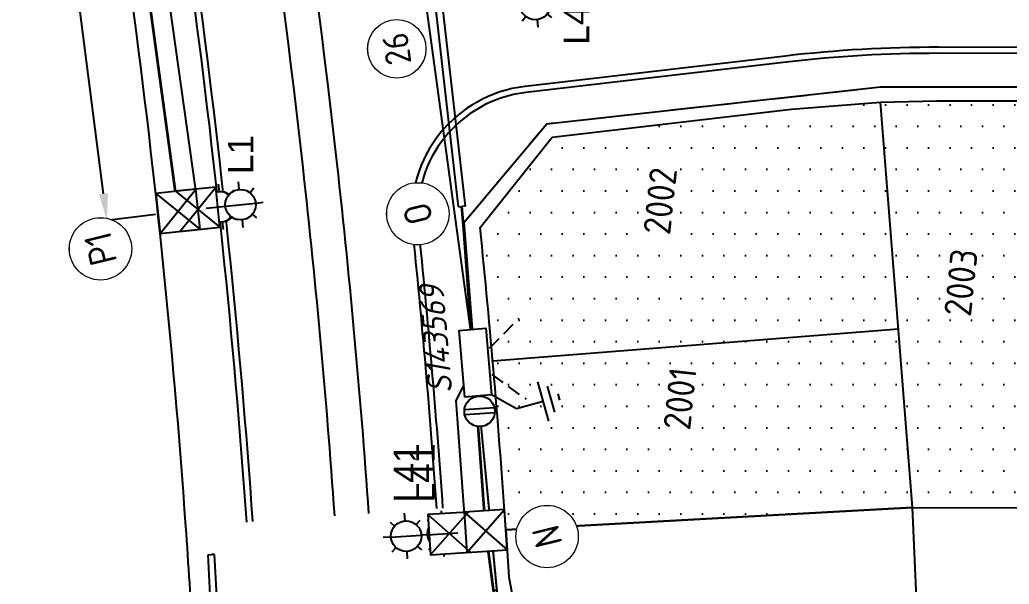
# Model space of a CAD drawing. Extents: x 294483 to 298733, y 6233899 to 6239242.
# Drawn here: x 296287.5 to 296360.4, y 6236439.3 to 6236481 of the extents above; entities that cross this region are included whole.
import ezdxf
from ezdxf.enums import TextEntityAlignment as Align

# ---------------------------------------------------------------- set-up
doc = ezdxf.new("R2010")
doc.units = 0
doc.header["$PDSIZE"] = -5
doc.linetypes.add('DASHED', pattern=[0.75, 0.5, -0.25])
doc.linetypes.add('Trench-Service', pattern=[1.5, 1, -0.5])
for name, color, linetype in [('_User Duct ID', 3, 'Continuous'), ('_USER_SITEPLAN', 7, 'Continuous'), ('_User_SLCP', 6, 'Continuous'), ('Duct_SP_EXT', 7, 'Continuous'), ('Duct_SP_NEW', 2, 'Continuous'), ('Equip_LV_NEW', 2, 'Continuous'), ('Equip_SP_SL_NEW', 2, 'Continuous'), ('Mains_HV_NEW_U72', 2, 'Continuous'), ('Mains_LV_NEW_T84', 2, 'Continuous'), ('Mains_SL_NEW_C57', 2, 'Continuous'), ('Notes', 7, 'Continuous'), ('Notes_LV_MISC', 7, 'Continuous'), ('Notes_SL_MISC', 7, 'Continuous'), ('Notes_SP_NEW', 2, 'Continuous'), ('Services_SP_NEW_UG', 2, 'Trench-Service'), ('SupportsOH_SP_TR_HV_LV_SL_EXT', 7, 'Continuous'), ('SupportsUG_SP_LV_NEW', 2, 'Continuous'), ('SupportsUG_SP_LV_SL_NEW', 2, 'Continuous'), ('Trench_SP_NEW', 2, 'Continuous')]:
    doc.layers.add(name, color=color, linetype=linetype)
doc.layers.add('Cadastre Land Parcels_SP_EXT', color=9, linetype='Continuous', lineweight=5)
doc.styles.add('ieISOCP', font='isocp.shx')
doc.styles.add('POLE_LABEL', font='arial.ttf')
doc.styles.add('SL_LABEL', font='arial.ttf')
doc.styles.get("Standard").update_dxf_attribs({"font": 'isocp.shx'})
doc.linetypes.add('Cable 4', pattern='A,5.25,-0.1,["o",Standard,S=2,R=0,X=1.5,Y=-0.7],-4', length=9.35)
doc.linetypes.add('Cable 5', pattern='A,10,-1,["o",Standard,S=2,R=0,X=-1,Y=-0.7],-1e-05,["o",Standard,S=2,R=0,X=-0.2,Y=-0.7],-1.2', length=12.20001)
doc.linetypes.add('Cable New UG', pattern='A,7,-0.25,["x",Standard,S=2,R=0,X=0.2,Y=-0.8],-2.1', length=9.35)
doc.linetypes.add('IE Trench HV', pattern='A,7,-0.2,["/",Standard,S=3,R=0,X=0.6,Y=-1.4],-2.5', length=9.7)
doc.dimstyles.get("Standard").update_dxf_attribs({"dimtxt": 0.18, "dimasz": 0.18, "dimexe": 0.18, "dimexo": 0.0625, "dimgap": 0.09, "dimtad": 0, "dimtih": 1, "dimtoh": 1, "dimdec": 4, "dimzin": 0, "dimdsep": 46, "dimtxsty": 'Standard', "dimcen": 0.09, "dimadec": 0, "dimazin": 0, "dimtfac": 1, "dimtdec": 4, "dimtofl": 0, "dimtmove": 0, "dimatfit": 3, "dimfxl": 1, "dimtolj": 1, "dimtzin": 0, "dimarcsym": 0})

# ---------------------------------------------------------------- blocks, each defined once
blk = doc.blocks.new('PILLAR_NEW')
for tag, height, flags, p in [('ASSET_NUM', 2.5, 8, (2, 4)), ('STREET_CODE', 0.2, 9, (1.5, 2)), ('OWNED_BY', 0.2, 9, (1.5, 1.8)), ('OPERATED_BY', 0.2, 9, (1.5, 1.6))]:
    blk.add_attdef(tag, text='', height=height, dxfattribs=dict(flags=flags)).set_placement(p, align=Align.MIDDLE_LEFT)
blk.add_wipeout([(-2.475, 0.99), (2.475, 0.99), (2.475, -0.99), (-2.475, -0.99)])
at = {"lineweight": -3}
blk.add_lwpolyline([(-2.475, 0.99), (2.475, 0.99), (2.475, -0.99), (-2.475, -0.99)], close=True, dxfattribs=at)
for tag, flags, p in [('MAINTAINED_BY', 9, (1.5, 1.4)), ('STATE', 9, (1.5, 1.2)), ('SUPPORT_TYPE', 9, (1.5, 1)), ('USAGE', 9, (1.5, 0.8)), ('SUBURB', 9, (1.5, 0.2)), ('STREETNAME', 9, (1.5, 0)), ('LEGEND', 9, (1.5, 0.6)), ('PARENT', 9, (1.5, 0.4)), ('Z', 1, (1.5, -0.6)), ('LOCATION', 9, (1.5, -0.2)), ('NOTES', 9, (1.5, -0.4))]:
    blk.add_attdef(tag, text='', height=0.2, dxfattribs=dict(flags=flags)).set_placement(p, align=Align.MIDDLE_LEFT)
blk = doc.blocks.new('*U15')
blk.add_line((0, 0), (0, 0))
for tag, p, flags in [('Z', (0, 0), 1), ('OPERATED_BY', (0, -9.607), 9)]:
    blk.add_attdef(tag, p, '', height=0.2, dxfattribs=dict(flags=flags))
at = {"style": 'SL_LABEL', "flags": 9}
blk.add_attdef('STREET_CODE', text='', height=0.2, dxfattribs=at).set_placement((0, -0.2), align=Align.MIDDLE_LEFT)
for tag, height, flags, p in [('CONSTRUCTED_VOLTAGE', 0.2, 9, (0, -0.4)), ('CONTROL_TYPE', 0.2, 9, (0, -0.6)), ('LANTERN_PURPOSE', 0.2, 9, (0, -0.8)), ('LANTERN_TYPE', 0.2, 9, (0, -1)), ('STATE', 0.2, 9, (0, -2)), ('NO_PHASES', 0.2, 9, (0, -1.2)), ('OPERATING_VOLTAGE', 0.2, 9, (0, -1.4)), ('ORIENTATION', 0.2, 9, (0, -1.6)), ('OWNED_BY', 0.2, 9, (0, -1.8)), ('LNUMBER', 2.5, 8, (1.2, -2.8)), ('USAGE', 0.2, 9, (0, -2.2)), ('CEXIST', 0.2, 9, (0, -2.4)), ('CNEW', 0.2, 9, (0, -2.6)), ('CNUMBER', 0.2, 9, (0, -2.8)), ('CREMOVE', 0.2, 9, (0, -3)), ('CREPLACE', 0.2, 9, (0, -3.2)), ('LKINGHEIGHT', 0.2, 9, (0, -3.4)), ('LBRACKET', 0.2, 9, (0, -3.6)), ('LBRACKETVOCAB', 0.2, 9, (0, -3.8)), ('LCATEGORY', 0.2, 9, (0, -4)), ('LCHARGE1', 0.2, 9, (0, -4.2)), ('LCHARGE1PERCENT', 0.2, 9, (0, -4.4)), ('LCHARGE2', 0.2, 9, (0, -4.6)), ('LCHARGE2PERCENT', 0.2, 9, (0, -4.8)), ('LCHARGE3', 0.2, 9, (0, -5)), ('LCHARGE3PERCENT', 0.2, 9, (0, -5.2)), ('LEXIST', 0.2, 9, (0, -5.4)), ('LLAMP', 0.2, 9, (0, -5.6)), ('LLAMPVOCAB', 0.2, 9, (0, -5.8)), ('LMAST', 0.2, 9, (0, -6)), ('LMASTVOCAB', 0.2, 9, (0, -6.2)), ('LNEW', 0.2, 9, (0, -6.4)), ('LANTNUMBER', 0.2, 9, (0, -6.6)), ('LOUTREACH', 0.2, 9, (0, -7)), ('LOUTREACHVOCAB', 0.2, 9, (0, -7.2)), ('LRATECODE', 0.2, 9, (0, -7.4)), ('LREMOVE', 0.2, 9, (0, -7.6)), ('LREPLACE', 0.2, 9, (0, -7.8)), ('SUBURB', 0.2, 9, (0, -8.6)), ('STREETNAME', 0.2, 9, (0, -8.8)), ('LTYPE', 0.2, 9, (0, -8)), ('LTYPEVOCAB', 0.2, 9, (0, -8.2)), ('LEGEND', 0.2, 9, (0, -8.4)), ('LOCATION', 0.2, 9, (0, -9)), ('NOTES', 0.2, 9, (0, -9.2)), ('MAINTAINED_BY', 0.2, 9, (0, -9.863))]:
    blk.add_attdef(tag, text='', height=height, dxfattribs=dict(flags=flags)).set_placement(p, align=Align.MIDDLE_LEFT)
at = {"color": 82, "lineweight": 25, "true_color": 0x23df20}
blk.add_wipeout([(0, 5.718), (-0.431, 5.655), (-0.855, 5.45), (-1.18, 5.144), (-1.354, 4.864), (-1.5, 4.218), (-1.332, 3.527), (-1.061, 3.157), (-0.611, 2.848), (0, 2.718), (0.665, 2.874), (1.06, 3.157), (1.353, 3.57), (1.5, 4.218), (1.393, 4.773), (1.06, 5.278), (0.638, 5.575)], dxfattribs=at)
for p, q in [((0, 5.718), (0, 6.468)), ((-1.459, 5.676), (-1.061, 5.278)), ((1.458, 5.676), (1.06, 5.278)), ((-2.25, 4.218), (-1.5, 4.218)), ((1.5, 4.218), (2.25, 4.218)), ((-1.459, 2.759), (-1.061, 3.157)), ((1.458, 2.759), (1.06, 3.157)), ((0, 0), (0, 2.721))]:
    blk.add_line(p, q)
blk.add_circle((0, 4.218), 1.5)
blk = doc.blocks.new('COLUMN_NEW')
for tag, height, flags, p in [('ASSET_NUM', 2.5, 8, (2, 2)), ('STREETNAME', 0.2, 9, (1.5, -2)), ('LOCATION', 0.2, 9, (1.5, -2.2)), ('Z', 0.2, 1, (1.5, -2.8)), ('NOTES', 0.2, 9, (1.5, -2.4)), ('LABEL_ALIGNMENT', 0.2, 9, (1.5, -2.6))]:
    blk.add_attdef(tag, text='', height=height, dxfattribs=dict(flags=flags)).set_placement(p, align=Align.MIDDLE_LEFT)
blk.add_wipeout([(-1.485, -1.485), (1.485, -1.485), (1.485, 1.485), (-1.485, 1.485)])
at = {"lineweight": -3}
blk.add_lwpolyline([(-1.485, -1.485), (1.485, -1.485), (1.485, 1.485), (-1.485, 1.485)], close=True, dxfattribs=at)
at = {"style": 'POLE_LABEL', "flags": 9}
blk.add_attdef('STRUCTURE_PLANT_NUMBER', text='', height=0.2, dxfattribs=at).set_placement((1.5, 0.242), align=Align.MIDDLE_LEFT)
at = {"flags": 9}
for tag, p in [('STREET_CODE', (1.5, 0)), ('COLUMN_TYPE', (1.5, -0.2)), ('OWNED_BY', (1.5, -0.4)), ('OPERATED_BY', (1.5, -0.6)), ('MAINTAINED_BY', (1.5, -0.8)), ('STATE', (1.5, -1)), ('USAGE', (1.5, -1.2)), ('LEGEND', (1.5, -1.4)), ('SUBURB', (1.5, -1.8)), ('PARENT', (1.5, -1.6))]:
    blk.add_attdef(tag, text='', height=0.2, dxfattribs=at).set_placement(p, align=Align.MIDDLE_LEFT)
blk = doc.blocks.new('DUCT_INDICATOR')
at = {"color": 7, "lineweight": 9}
blk.add_attdef('CODE', text='', height=1.8, dxfattribs=at).set_placement((-4.396, 4.914), align=Align.MIDDLE_CENTER)
at = {"color": 7, "linetype": 'Continuous'}
blk.add_wipeout([(0, 2.874), (-0.984, 2.701), (-1.603, 2.386), (-2.177, 1.877), (-2.673, 1.056), (-2.874, 0), (-2.738, -0.873), (-2.4, -1.582), (-1.974, -2.089), (-1.133, -2.642), (-0.477, -2.834), (0.747, -2.775), (1.67, -2.339), (2.395, -1.589), (2.694, -1.002), (2.843, -0.422), (2.874, 0), (2.82, 0.556), (2.676, 1.05), (2.485, 1.444), (2.19, 1.862), (1.811, 2.232), (1.321, 2.553), (0.849, 2.746)], dxfattribs=at)
at = {"color": 7, "lineweight": 18}
blk.add_circle((0, 0), 2.874, dxfattribs=at)
at = {"color": 7, "lineweight": 9, "flags": 1}
blk.add_attdef('Z', (0, 0), '', height=0.2, dxfattribs=at)
blk = doc.blocks.new('*U104')
blk.add_line((0, 0), (0, 0))
for tag, p, flags in [('Z', (0, 0), 1), ('OPERATED_BY', (0, -9.607), 9)]:
    blk.add_attdef(tag, p, '', height=0.2, dxfattribs=dict(flags=flags))
at = {"style": 'SL_LABEL', "flags": 9}
blk.add_attdef('STREET_CODE', text='', height=0.2, dxfattribs=at).set_placement((0, -0.2), align=Align.MIDDLE_LEFT)
for tag, height, flags, p in [('CONSTRUCTED_VOLTAGE', 0.2, 9, (0, -0.4)), ('CONTROL_TYPE', 0.2, 9, (0, -0.6)), ('LANTERN_PURPOSE', 0.2, 9, (0, -0.8)), ('LANTERN_TYPE', 0.2, 9, (0, -1)), ('STATE', 0.2, 9, (0, -2)), ('NO_PHASES', 0.2, 9, (0, -1.2)), ('OPERATING_VOLTAGE', 0.2, 9, (0, -1.4)), ('ORIENTATION', 0.2, 9, (0, -1.6)), ('OWNED_BY', 0.2, 9, (0, -1.8)), ('LNUMBER', 2.5, 8, (1.2, -2.8)), ('USAGE', 0.2, 9, (0, -2.2)), ('CEXIST', 0.2, 9, (0, -2.4)), ('CNEW', 0.2, 9, (0, -2.6)), ('CNUMBER', 0.2, 9, (0, -2.8)), ('CREMOVE', 0.2, 9, (0, -3)), ('CREPLACE', 0.2, 9, (0, -3.2)), ('LKINGHEIGHT', 0.2, 9, (0, -3.4)), ('LBRACKET', 0.2, 9, (0, -3.6)), ('LBRACKETVOCAB', 0.2, 9, (0, -3.8)), ('LCATEGORY', 0.2, 9, (0, -4)), ('LCHARGE1', 0.2, 9, (0, -4.2)), ('LCHARGE1PERCENT', 0.2, 9, (0, -4.4)), ('LCHARGE2', 0.2, 9, (0, -4.6)), ('LCHARGE2PERCENT', 0.2, 9, (0, -4.8)), ('LCHARGE3', 0.2, 9, (0, -5)), ('LCHARGE3PERCENT', 0.2, 9, (0, -5.2)), ('LEXIST', 0.2, 9, (0, -5.4)), ('LLAMP', 0.2, 9, (0, -5.6)), ('LLAMPVOCAB', 0.2, 9, (0, -5.8)), ('LMAST', 0.2, 9, (0, -6)), ('LMASTVOCAB', 0.2, 9, (0, -6.2)), ('LNEW', 0.2, 9, (0, -6.4)), ('LANTNUMBER', 0.2, 9, (0, -6.6)), ('LOUTREACH', 0.2, 9, (0, -7)), ('LOUTREACHVOCAB', 0.2, 9, (0, -7.2)), ('LRATECODE', 0.2, 9, (0, -7.4)), ('LREMOVE', 0.2, 9, (0, -7.6)), ('LREPLACE', 0.2, 9, (0, -7.8)), ('SUBURB', 0.2, 9, (0, -8.6)), ('STREETNAME', 0.2, 9, (0, -8.8)), ('LTYPE', 0.2, 9, (0, -8)), ('LTYPEVOCAB', 0.2, 9, (0, -8.2)), ('LEGEND', 0.2, 9, (0, -8.4)), ('LOCATION', 0.2, 9, (0, -9)), ('NOTES', 0.2, 9, (0, -9.2)), ('MAINTAINED_BY', 0.2, 9, (0, -9.863))]:
    blk.add_attdef(tag, text='', height=height, dxfattribs=dict(flags=flags)).set_placement(p, align=Align.MIDDLE_LEFT)
at = {"color": 82, "lineweight": 25, "true_color": 0x23df20}
blk.add_wipeout([(0, 5.718), (-0.431, 5.655), (-0.855, 5.45), (-1.18, 5.144), (-1.354, 4.864), (-1.5, 4.218), (-1.332, 3.527), (-1.061, 3.157), (-0.611, 2.848), (0, 2.718), (0.665, 2.874), (1.06, 3.157), (1.353, 3.57), (1.5, 4.218), (1.393, 4.773), (1.06, 5.278), (0.638, 5.575)], dxfattribs=at)
for p, q in [((0, 5.718), (0, 6.468)), ((-1.459, 5.676), (-1.061, 5.278)), ((1.458, 5.676), (1.06, 5.278)), ((-2.25, 4.218), (-1.5, 4.218)), ((1.5, 4.218), (2.25, 4.218)), ((-1.459, 2.759), (-1.061, 3.157)), ((1.458, 2.759), (1.06, 3.157)), ((0, 0), (0, 2.721))]:
    blk.add_line(p, q)
blk.add_circle((0, 4.218), 1.5)
blk = doc.blocks.new('*U141')
blk.add_line((0, 0), (0, 0))
for tag, p, flags in [('Z', (0, 0), 1), ('OPERATED_BY', (0, -9.607), 9)]:
    blk.add_attdef(tag, p, '', height=0.2, dxfattribs=dict(flags=flags))
at = {"style": 'SL_LABEL', "flags": 9}
blk.add_attdef('STREET_CODE', text='', height=0.2, dxfattribs=at).set_placement((0, -0.2), align=Align.MIDDLE_LEFT)
for tag, height, flags, p in [('CONSTRUCTED_VOLTAGE', 0.2, 9, (0, -0.4)), ('CONTROL_TYPE', 0.2, 9, (0, -0.6)), ('LANTERN_PURPOSE', 0.2, 9, (0, -0.8)), ('LANTERN_TYPE', 0.2, 9, (0, -1)), ('STATE', 0.2, 9, (0, -2)), ('NO_PHASES', 0.2, 9, (0, -1.2)), ('OPERATING_VOLTAGE', 0.2, 9, (0, -1.4)), ('ORIENTATION', 0.2, 9, (0, -1.6)), ('OWNED_BY', 0.2, 9, (0, -1.8)), ('LNUMBER', 2.5, 8, (1.2, -2.8)), ('USAGE', 0.2, 9, (0, -2.2)), ('CEXIST', 0.2, 9, (0, -2.4)), ('CNEW', 0.2, 9, (0, -2.6)), ('CNUMBER', 0.2, 9, (0, -2.8)), ('CREMOVE', 0.2, 9, (0, -3)), ('CREPLACE', 0.2, 9, (0, -3.2)), ('LKINGHEIGHT', 0.2, 9, (0, -3.4)), ('LBRACKET', 0.2, 9, (0, -3.6)), ('LBRACKETVOCAB', 0.2, 9, (0, -3.8)), ('LCATEGORY', 0.2, 9, (0, -4)), ('LCHARGE1', 0.2, 9, (0, -4.2)), ('LCHARGE1PERCENT', 0.2, 9, (0, -4.4)), ('LCHARGE2', 0.2, 9, (0, -4.6)), ('LCHARGE2PERCENT', 0.2, 9, (0, -4.8)), ('LCHARGE3', 0.2, 9, (0, -5)), ('LCHARGE3PERCENT', 0.2, 9, (0, -5.2)), ('LEXIST', 0.2, 9, (0, -5.4)), ('LLAMP', 0.2, 9, (0, -5.6)), ('LLAMPVOCAB', 0.2, 9, (0, -5.8)), ('LMAST', 0.2, 9, (0, -6)), ('LMASTVOCAB', 0.2, 9, (0, -6.2)), ('LNEW', 0.2, 9, (0, -6.4)), ('LANTNUMBER', 0.2, 9, (0, -6.6)), ('LOUTREACH', 0.2, 9, (0, -7)), ('LOUTREACHVOCAB', 0.2, 9, (0, -7.2)), ('LRATECODE', 0.2, 9, (0, -7.4)), ('LREMOVE', 0.2, 9, (0, -7.6)), ('LREPLACE', 0.2, 9, (0, -7.8)), ('SUBURB', 0.2, 9, (0, -8.6)), ('STREETNAME', 0.2, 9, (0, -8.8)), ('LTYPE', 0.2, 9, (0, -8)), ('LTYPEVOCAB', 0.2, 9, (0, -8.2)), ('LEGEND', 0.2, 9, (0, -8.4)), ('LOCATION', 0.2, 9, (0, -9)), ('NOTES', 0.2, 9, (0, -9.2)), ('MAINTAINED_BY', 0.2, 9, (0, -9.863))]:
    blk.add_attdef(tag, text='', height=height, dxfattribs=dict(flags=flags)).set_placement(p, align=Align.MIDDLE_LEFT)
at = {"color": 82, "lineweight": 25, "true_color": 0x23df20}
blk.add_wipeout([(0, 5.718), (-0.431, 5.655), (-0.855, 5.45), (-1.18, 5.144), (-1.354, 4.864), (-1.5, 4.218), (-1.332, 3.527), (-1.061, 3.157), (-0.611, 2.848), (0, 2.718), (0.665, 2.874), (1.06, 3.157), (1.353, 3.57), (1.5, 4.218), (1.393, 4.773), (1.06, 5.278), (0.638, 5.575)], dxfattribs=at)
for p, q in [((0, 5.718), (0, 6.468)), ((-1.459, 5.676), (-1.061, 5.278)), ((1.458, 5.676), (1.06, 5.278)), ((-2.25, 4.218), (-1.5, 4.218)), ((1.5, 4.218), (2.25, 4.218)), ((-1.459, 2.759), (-1.061, 3.157)), ((1.458, 2.759), (1.06, 3.157)), ((0, 0), (0, 2.721))]:
    blk.add_line(p, q)
blk.add_circle((0, 4.218), 1.5)
blk = doc.blocks.new('*U147')
blk.add_line((0, 0), (0, 0))
for tag, p, flags in [('Z', (0, 0), 1), ('OPERATED_BY', (0, -9.607), 9)]:
    blk.add_attdef(tag, p, '', height=0.2, dxfattribs=dict(flags=flags))
at = {"style": 'SL_LABEL', "flags": 9}
blk.add_attdef('STREET_CODE', text='', height=0.2, dxfattribs=at).set_placement((0, -0.2), align=Align.MIDDLE_LEFT)
for tag, height, flags, p in [('CONSTRUCTED_VOLTAGE', 0.2, 9, (0, -0.4)), ('CONTROL_TYPE', 0.2, 9, (0, -0.6)), ('LANTERN_PURPOSE', 0.2, 9, (0, -0.8)), ('LANTERN_TYPE', 0.2, 9, (0, -1)), ('STATE', 0.2, 9, (0, -2)), ('NO_PHASES', 0.2, 9, (0, -1.2)), ('OPERATING_VOLTAGE', 0.2, 9, (0, -1.4)), ('ORIENTATION', 0.2, 9, (0, -1.6)), ('OWNED_BY', 0.2, 9, (0, -1.8)), ('LNUMBER', 2.5, 8, (1.2, -2.8)), ('USAGE', 0.2, 9, (0, -2.2)), ('CEXIST', 0.2, 9, (0, -2.4)), ('CNEW', 0.2, 9, (0, -2.6)), ('CNUMBER', 0.2, 9, (0, -2.8)), ('CREMOVE', 0.2, 9, (0, -3)), ('CREPLACE', 0.2, 9, (0, -3.2)), ('LKINGHEIGHT', 0.2, 9, (0, -3.4)), ('LBRACKET', 0.2, 9, (0, -3.6)), ('LBRACKETVOCAB', 0.2, 9, (0, -3.8)), ('LCATEGORY', 0.2, 9, (0, -4)), ('LCHARGE1', 0.2, 9, (0, -4.2)), ('LCHARGE1PERCENT', 0.2, 9, (0, -4.4)), ('LCHARGE2', 0.2, 9, (0, -4.6)), ('LCHARGE2PERCENT', 0.2, 9, (0, -4.8)), ('LCHARGE3', 0.2, 9, (0, -5)), ('LCHARGE3PERCENT', 0.2, 9, (0, -5.2)), ('LEXIST', 0.2, 9, (0, -5.4)), ('LLAMP', 0.2, 9, (0, -5.6)), ('LLAMPVOCAB', 0.2, 9, (0, -5.8)), ('LMAST', 0.2, 9, (0, -6)), ('LMASTVOCAB', 0.2, 9, (0, -6.2)), ('LNEW', 0.2, 9, (0, -6.4)), ('LANTNUMBER', 0.2, 9, (0, -6.6)), ('LOUTREACH', 0.2, 9, (0, -7)), ('LOUTREACHVOCAB', 0.2, 9, (0, -7.2)), ('LRATECODE', 0.2, 9, (0, -7.4)), ('LREMOVE', 0.2, 9, (0, -7.6)), ('LREPLACE', 0.2, 9, (0, -7.8)), ('SUBURB', 0.2, 9, (0, -8.6)), ('STREETNAME', 0.2, 9, (0, -8.8)), ('LTYPE', 0.2, 9, (0, -8)), ('LTYPEVOCAB', 0.2, 9, (0, -8.2)), ('LEGEND', 0.2, 9, (0, -8.4)), ('LOCATION', 0.2, 9, (0, -9)), ('NOTES', 0.2, 9, (0, -9.2)), ('MAINTAINED_BY', 0.2, 9, (0, -9.863))]:
    blk.add_attdef(tag, text='', height=height, dxfattribs=dict(flags=flags)).set_placement(p, align=Align.MIDDLE_LEFT)
at = {"color": 82, "lineweight": 25, "true_color": 0x23df20}
blk.add_wipeout([(0, 5.718), (-0.431, 5.655), (-0.855, 5.45), (-1.18, 5.144), (-1.354, 4.864), (-1.5, 4.218), (-1.332, 3.527), (-1.061, 3.157), (-0.611, 2.848), (0, 2.718), (0.665, 2.874), (1.06, 3.157), (1.353, 3.57), (1.5, 4.218), (1.393, 4.773), (1.06, 5.278), (0.638, 5.575)], dxfattribs=at)
for p, q in [((0, 5.718), (0, 6.468)), ((-1.459, 5.676), (-1.061, 5.278)), ((1.458, 5.676), (1.06, 5.278)), ((-2.25, 4.218), (-1.5, 4.218)), ((1.5, 4.218), (2.25, 4.218)), ((-1.459, 2.759), (-1.061, 3.157)), ((1.458, 2.759), (1.06, 3.157)), ((0, 0), (0, 2.721))]:
    blk.add_line(p, q)
blk.add_circle((0, 4.218), 1.5)
blk = doc.blocks.new('*U192')
for tag, flags, p in [('ACTUAL_STATUS', 9, (1.5, 0)), ('STATE', 9, (1.5, -1)), ('CONSTRUCTED_VOLTAGE', 9, (1.5, -0.2)), ('NO_PHASES', 9, (1.5, -0.4)), ('OPERATING_VOLTAGE', 9, (1.5, -0.6)), ('ORIENTATION', 9, (1.5, -0.8)), ('SWITCH_TYPE', 9, (1.5, -1.2)), ('USAGE', 9, (1.5, -1.4)), ('NOTES', 9, (1.5, -1.6)), ('OWNED_BY', 9, (1.5, -1.8)), ('OPERATED_BY', 9, (1.5, -2)), ('TYPE', 9, (1.5, -2.6)), ('Z', 1, (1.5, -2.8)), ('MAINTAINED_BY', 9, (1.5, -2.2)), ('NUMBER_OF_PHASES', 9, (1.5, -2.4))]:
    blk.add_attdef(tag, text='', height=0.2, dxfattribs=dict(flags=flags)).set_placement(p, align=Align.MIDDLE_LEFT)
blk.add_wipeout([(9.05, -3.295), (8.891, -3.394), (8.746, -3.512), (8.616, -3.648), (8.505, -3.799), (8.414, -3.963), (8.343, -4.137), (8.295, -4.318), (8.27, -4.504), (8.269, -4.692), (8.291, -4.878), (8.337, -5.06), (8.404, -5.235), (8.494, -5.4), (8.603, -5.553), (8.73, -5.691), (8.874, -5.811), (9.032, -5.913), (9.201, -5.994), (9.379, -6.053), (9.563, -6.09), (9.75, -6.103), (9.937, -6.092), (10.122, -6.059), (10.301, -6.002), (10.471, -5.923), (10.63, -5.824), (10.776, -5.705), (10.905, -5.569), (11.016, -5.418), (11.108, -5.255), (11.178, -5.081), (11.226, -4.899), (11.251, -4.713), (11.252, -4.526), (11.23, -4.339), (11.185, -4.157), (11.117, -3.982), (11.028, -3.817), (10.919, -3.665), (10.791, -3.527), (10.648, -3.406), (10.49, -3.305), (10.321, -3.224), (10.143, -3.164), (9.959, -3.128), (9.771, -3.115), (9.584, -3.125), (9.4, -3.159), (9.221, -3.216)])
for p, q in [((9.099, -5.955), (9.944, -3.12)), ((9.578, -6.098), (10.423, -3.263))]:
    blk.add_line(p, q)
blk.add_circle((9.761, -4.609), 1.5)
blk = doc.blocks.new('Earth')
for p, q in [((0, -2.044), (0, 0)), ((-1.5, -2.044), (1.5, -2.044)), ((-1, -2.644), (1, -2.644)), ((-0.25, -3.244), (0.25, -3.244))]:
    blk.add_line(p, q)
blk = doc.blocks.new('*D246')
at = {"layer": 'Defpoints', "color": 0, "lineweight": 0, "transparency": 16777216}
for p in [(296291.203, 6236516.796), (296297.6, 6236466.616), (296293.957, 6236466.151)]:
    blk.add_point(p, dxfattribs=at)
at = {"layer": 'Notes', "color": 0, "lineweight": -2, "transparency": 16777216}
for p, q in [((296291.141, 6236516.788), (296287.381, 6236516.309)), ((296287.813, 6236514.348), (296290.52, 6236493.106)), ((296293.704, 6236468.135), (296290.996, 6236489.377)), ((296297.538, 6236466.608), (296293.778, 6236466.128))]:
    blk.add_line(p, q, dxfattribs=at)
at = {"layer": 'Notes', "color": 0, "lineweight": 0, "transparency": 16777216}
for points in [[(296288.143, 6236514.39), (296287.482, 6236514.306), (296287.56, 6236516.332)], [(296294.034, 6236468.177), (296293.373, 6236468.093), (296293.957, 6236466.151)]]:
    blk.add_solid(points, dxfattribs=at)
at = {"layer": 'Notes', "color": 0, "transparency": 16777216, "insert": (296290.758, 6236491.242), "char_height": 1.5, "attachment_point": 5, "rotation": 100}
blk.add_mtext('\\A1;51m', dxfattribs=at)

msp = doc.modelspace()

# ---------------------------------------------------------------- hatches: boundary and pattern name
at = {"layer": 'Notes'}
h = msp.add_hatch(dxfattribs=at)
h.set_pattern_fill('DOTS', color=256)
h.paths.add_polyline_path([(296350.96629, 6236474.89795), (296344.40925, 6236474.36757), (296326.77507, 6236472.3043), (296321.45407, 6236465.64081, -0.00378957), (296322.38285, 6236455.83196), (296352.27506, 6236458.16761)])
h = msp.add_hatch(dxfattribs=at)
h.set_pattern_fill('DOTS', color=256)
h.paths.add_polyline_path([(296365.23331, 6236474.97592), (296355.10048, 6236474.99089), (296350.96629, 6236474.89795), (296353.30563, 6236444.99356), (296365.18899, 6236444.97601)])
h = msp.add_hatch(dxfattribs=at)
h.set_pattern_fill('DOTS', color=256)
h.paths.add_polyline_path([(296352.27506, 6236458.16761), (296322.38285, 6236455.83196, -0.00481011), (296323.34746, 6236443.36323), (296353.30563, 6236444.99356)])

# ---------------------------------------------------------------- linework, layer by layer
at = {"layer": 'Cadastre Land Parcels_SP_EXT'}
for p, q in [((296326.77507, 6236472.3043), (296344.40925, 6236474.36757)), ((296344.40925, 6236474.36757), (296350.96629, 6236474.89795)), ((296350.96629, 6236474.89795), (296355.10048, 6236474.99089)), ((296353.30563, 6236444.99356), (296350.96629, 6236474.89795)), ((296355.10048, 6236474.99089), (296503.69722, 6236474.77144)), ((296321.45407, 6236465.64081), (296326.77507, 6236472.3043)), ((296322.28836, 6236455.82458), (296352.27506, 6236458.16761))]:
    msp.add_line(p, q, dxfattribs=at)
at = {"layer": 'Duct_SP_EXT'}
for p, q in [((296301.41522, 6236441.51353), (296301.65489, 6236441.52626)), ((296301.83847, 6236433.546), (296301.41522, 6236441.51353)), ((296301.89455, 6236441.53899), (296301.65489, 6236441.52626)), ((296302.31779, 6236433.57146), (296301.89455, 6236441.53899))]:
    msp.add_line(p, q, dxfattribs=at)
at = {"layer": 'Duct_SP_NEW'}
for p, q in [((296319.85371, 6236467.17489), (296317.24145, 6236490.14453)), ((296320.37038, 6236467.23365), (296317.75812, 6236490.20329)), ((296319.85371, 6236467.17489), (296320.11204, 6236467.20427)), ((296320.37038, 6236467.23365), (296320.11204, 6236467.20427))]:
    msp.add_line(p, q, dxfattribs=at)
at = {"layer": 'Mains_LV_NEW_T84', "color": 170, "linetype": 'Cable New UG', "ltscale": 0.75}
msp.add_lwpolyline([(296370.17913, 6236337.21889), (296366.11407, 6236337.7693), (296365.55426, 6236332.66341), (296385.17753, 6236330.33357), (296389.17805, 6236364.45746), (296389.68521, 6236372.36797), (296390.76282, 6236385.67192), (296376.57041, 6236401.37319), (296373.65922, 6236402.27575), (296352.37901, 6236402.6826), (296337.8431, 6236400.84039), (296325.40878, 6236399.49537), (296326.20489, 6236418.83913), (296320.00142, 6236426.61566), (296319.52919, 6236436.20036), (296322.69631, 6236438.98913), (296321.09624, 6236455.68155), (296320.28563, 6236466.03867), (296326.36477, 6236473.29671), (296350.97147, 6236476.0143), (296350.97147, 6236476.0143), (296472.78496, 6236476.0171), (296482.22574, 6236476.11016), (296482.10231, 6236487.30337)], dxfattribs=at)
at = {"layer": 'Mains_LV_NEW_T84', "color": 150, "linetype": 'Cable 4', "ltscale": 0.5, "flags": 128}
msp.add_lwpolyline([(296321.09681, 6236455.67416), (296319.67363, 6236452.89365), (296320.38373, 6236443.17032), (296320.38373, 6236443.17032), (296320.38373, 6236443.17032)], dxfattribs=at)
at = {"layer": 'Mains_SL_NEW_C57', "color": 2, "linetype": 'Cable 5', "ltscale": 0.5, "flags": 128}
msp.add_lwpolyline([(296285.71439, 6236529.19931), (296287.08004, 6236530.12473), (296287.71589, 6236529.87079), (296290.34264, 6236516.60834), (296294.1747, 6236517.38879), (296296.24816, 6236506.37144), (296296.07529, 6236499.74129), (296300.66938, 6236466.98823)], dxfattribs=at)
at = {"layer": 'Notes', "color": 254, "true_color": 0xd1d1d1}
for p, q in [((296501.00383, 6236478.72544), (296355.24223, 6236478.94078)), ((296343.95023, 6236478.2908), (296324.76902, 6236476.04657)), ((296501.00317, 6236478.27544), (296355.24157, 6236478.49078)), ((296344.00252, 6236477.84385), (296324.82132, 6236475.59962))]:
    msp.add_line(p, q, dxfattribs=at)
at = {"layer": 'Notes'}
for p, q in [((296326.77507, 6236472.3043), (296344.40925, 6236474.36757)), ((296344.40925, 6236474.36757), (296350.96629, 6236474.89795)), ((296350.96629, 6236474.89795), (296355.10048, 6236474.99089)), ((296353.30563, 6236444.99356), (296350.96629, 6236474.89795)), ((296355.10048, 6236474.99089), (296503.69722, 6236474.77144)), ((296321.45407, 6236465.64081), (296326.77507, 6236472.3043))]:
    msp.add_line(p, q, dxfattribs=at)
at = {"layer": 'Notes', "color": 254, "true_color": 0xd1d1d1}
msp.add_lwpolyline([(296310.74672, 6236444.388, 0.01044355), (296308.31596, 6236470.90496, 0.02144943), (296299.86552, 6236524.91882), (296294.63498, 6236550.97827, -1), (296297.08609, 6236551.47024), (296302.31664, 6236525.4108, -0.02144943), (296310.80021, 6236471.18512, -0.01044355), (296313.24051, 6236444.56417)], format="xyb", dxfattribs=at)
msp.add_lwpolyline([(296310.74672, 6236444.388, 0.01044355), (296308.31596, 6236470.90496, 0.02144943), (296299.86552, 6236524.91882), (296294.63498, 6236550.97827, -1), (296297.08609, 6236551.47024), (296302.31664, 6236525.4108, -0.02144943), (296310.80021, 6236471.18512, -0.01044355), (296313.24051, 6236444.56417)], format="xyb", dxfattribs=at)
at = {"layer": 'Notes', "color": 254, "true_color": 0xd1d1d1, "flags": 128}
for points in [[(296304.26288, 6236443.92995, 0.01611973), (296300.09028, 6236484.391)], [(296304.71176, 6236443.96166, 0.01611973), (296300.53619, 6236484.45156)]]:
    msp.add_lwpolyline(points, format="xyb", dxfattribs=at)
at = {"layer": 'Notes', "flags": 128}
for points in [[(296323.34746, 6236443.36323), (296353.30563, 6236444.99356), (296365.18899, 6236444.97601), (296485.23886, 6236444.79868), (296510.45349, 6236444.76143)], [(296353.30563, 6236444.99356), (296479.69841, 6236444.80686)], [(296354.65423, 6236414.99153), (296353.30563, 6236444.99356)]]:
    msp.add_lwpolyline(points, dxfattribs=at)
msp.add_lwpolyline([(296285.52907, 6236416.4982, 0.06606742), (296295.92314, 6236419.38673, 0.23147605), (296299.08421, 6236423.04326, 0.07891544), (296300.3106, 6236435.21626, 0.00335746), (296299.77407, 6236443.61284)], format="xyb", dxfattribs=at)
msp.add_lwpolyline([(296285.52907, 6236416.4982, 0.06606742), (296295.92314, 6236419.38673, 0.23147605), (296299.08421, 6236423.04326, 0.07891544), (296300.3106, 6236435.21626, 0.00335746), (296299.77407, 6236443.61284)], format="xyb", dxfattribs=at)
at = {"layer": 'Notes'}
for start, end in [(4.04086732, 7.73491769), (3.27139622, 4.04086732)]:
    msp.add_arc((295674.83152, 6236399.46465), 626.5, start, end, dxfattribs=at)
at = {"layer": 'Notes', "color": 254, "true_color": 0xd1d1d1}
for centre, radius, start, end in [((296355.10048, 6236382.99089), 95.95, 89.9153534, 96.6733611), ((296355.10048, 6236382.99089), 95.5, 89.9153534, 96.6733611), ((296325.8672, 6236466.6606), 9.45, 96.6733611, 185.8876352), ((296325.8672, 6236466.6606), 9, 96.6733611, 185.8876352), ((295674.8197, 6236399.52338), 645.05, 4.03559519, 5.8876352), ((295674.8197, 6236399.52338), 645.5, 4.03559519, 5.8876352)]:
    msp.add_arc(centre, radius, start, end, dxfattribs=at)
at = {"layer": 'Services_SP_NEW_UG', "flags": 128}
for points in [[(296321.09624, 6236455.68155), (296324.32961, 6236458.96717)], [(296321.09624, 6236455.68155), (296324.83772, 6236452.98873)]]:
    msp.add_lwpolyline(points, dxfattribs=at)
at = {"layer": 'Trench_SP_NEW', "color": 10, "linetype": 'IE Trench HV', "lineweight": 35, "ltscale": 0.35}
msp.add_lwpolyline([(296288.75182, 6236534.86938), (296288.75182, 6236534.86938), (296294.84259, 6236505.29278), (296294.69632, 6236499.87925), (296299.19144, 6236466.84077), (296299.19144, 6236466.84077)], dxfattribs=at)
at = {"layer": 'Trench_SP_NEW', "color": 160, "linetype": 'DASHED', "ltscale": 5, "flags": 128}
msp.add_lwpolyline([(296320.28563, 6236466.03867), (296326.36477, 6236473.29671), (296350.97147, 6236476.0143), (296350.97147, 6236476.0143), (296480.7113, 6236476.01213)], dxfattribs=at)
at = {"layer": 'Trench_SP_NEW', "color": 10, "linetype": 'IE Trench HV', "lineweight": 35, "ltscale": 0.35, "flags": 128}
msp.add_lwpolyline([(296323.57777, 6236430.28653), (296321.86558, 6236443.26689), (296320.25852, 6236465.53748), (296320.11204, 6236467.20427)], dxfattribs=at)

# ---------------------------------------------------------------- block references
at = {"layer": 'Notes_LV_MISC', "rotation": 105.7153698142324}
msp.add_blockref('Earth', (296324.14585, 6236452.26693), dxfattribs=at)

# ---------------------------------------------------------------- texts
at = {"layer": 'Notes', "linetype": 'Continuous', "lineweight": 25, "style": 'ieISOCP'}
for s, p in [('2002', (296335.4524, 6236465.04966)), ('2003', (296357.61476, 6236459.01975)), ('2001', (296336.92936, 6236450.64318))]:
    msp.add_text(s, height=2, rotation=83.83, dxfattribs=at).set_placement(p)

# ---------------------------------------------------------------- next in the draw order: block references
at = {"layer": 'Equip_SP_SL_NEW', "linetype": 'Continuous'}
ref = msp.add_blockref('*U15', (296299.19166, 6236466.84103, 12), dxfattribs=dict(at, xscale=0.7499999999999999, yscale=0.7499999999999999, zscale=0.7499999999999999, rotation=276.0874070131474))
ref.add_attrib('ASSET_NUM', 'L1', dxfattribs={"layer": 'SupportsOH_SP_TR_HV_LV_SL_EXT', "height": 1.875, "rotation": 90, "style": 'SL_LABEL'}).set_placement((296303.80426, 6236469.5692, 12), align=Align.MIDDLE_LEFT)
ref = msp.add_blockref('*U15', (296321.86558, 6236443.26689), dxfattribs=dict(at, xscale=0.75, yscale=0.75, zscale=0.75, rotation=93.7194510837284))
ref.add_attrib('ASSET_NUM', 'L41', dxfattribs={"layer": 'SupportsOH_SP_TR_HV_LV_SL_EXT', "height": 1.875, "rotation": 90, "style": 'SL_LABEL'}).set_placement((296317.172, 6236445.35951), align=Align.MIDDLE_LEFT)
at = {"layer": 'Notes_SP_NEW', "color": 7, "lineweight": 15, "ltscale": 0.5}
ref = msp.add_blockref('DUCT_INDICATOR', (296315.31088, 6236478.82039), dxfattribs=dict(at, xscale=0.7500000000000001, yscale=0.7500000000000001, rotation=97.92029193187237))
ref.add_attrib('CODE', '26', dxfattribs={"color": 7, "height": 1.875, "rotation": 97.9202919, "style": 'ieISOCP'}).set_placement((296315.31088, 6236478.82039), align=Align.MIDDLE_CENTER)

# ---------------------------------------------------------------- next in the draw order: linework, layer by layer
at = {"layer": 'Mains_HV_NEW_U72', "color": 10, "linetype": 'Cable New UG', "ltscale": 0.75, "flags": 128}
msp.add_lwpolyline([(296358.79311, 6236149.06662), (296341.66849, 6236155.77087), (296346.16148, 6236167.24731), (296339.23559, 6236169.51063), (296293.83688, 6236184.48007), (296298.44316, 6236200.10055), (296294.77445, 6236213.30752), (296300.70941, 6236231.84645), (296307.16257, 6236260.94002), (296316.46099, 6236312.13031), (296322.17086, 6236356.20125), (296322.8051, 6236370.33406), (296324.25992, 6236384.16263), (296328.09446, 6236393.39294), (296330.35822, 6236416.31382), (296323.54366, 6236430.14926), (296321.09624, 6236455.68155), (296314.22656, 6236505.94109), (296312.22336, 6236520.59677), (296309.0793, 6236536.49911), (296284.34637, 6236532.06484), (296288.69593, 6236509.40902), (296272.02642, 6236506.52409)], dxfattribs=at)

# ---------------------------------------------------------------- next in the draw order: block references
at = {"layer": '_User Duct ID'}
ref = msp.add_blockref('DUCT_INDICATOR', (296316.8672, 6236466.6606), dxfattribs=dict(at, xscale=0.8, yscale=0.8, zscale=0.8, rotation=103.8615259150568))
ref.add_attrib('CODE', 'O', dxfattribs={"layer": '0', "height": 2, "rotation": 103.8615259}).set_placement((296316.8672, 6236466.6606), align=Align.MIDDLE_CENTER)
at = {"layer": '_User_SLCP', "color": 0, "lineweight": 15}
ref = msp.add_blockref('*U104', (296325.14932, 6236485.23274), dxfattribs=dict(at, xscale=0.75, yscale=0.75, zscale=0.75, rotation=186.673316989779))
ref.add_attrib('ASSET_NUM', 'L46', dxfattribs={"layer": 'SupportsOH_SP_TR_HV_LV_SL_EXT', "height": 1.875, "rotation": 90, "style": 'SL_LABEL'}).set_placement((296328.56044, 6236479.11905), align=Align.MIDDLE_LEFT)
ref = msp.add_blockref('*U141', (296300.65415, 6236466.997, 12), dxfattribs=dict(at, xscale=0.7499999999999999, yscale=0.7499999999999999, zscale=0.7499999999999999, rotation=276.0874070131474))
ref.add_attrib('ASSET_NUM', 'L1', dxfattribs={"layer": 'SupportsOH_SP_TR_HV_LV_SL_EXT', "height": 1.875, "rotation": 90, "style": 'SL_LABEL'}).set_placement((296303.80426, 6236469.5692, 12), align=Align.MIDDLE_LEFT)
at = {"layer": 'Equip_LV_NEW', "color": 0, "lineweight": 15, "ltscale": 0.5, "xscale": 0.7500000000000001, "yscale": 0.7500000000000001, "zscale": 0.7500000000000001, "rotation": 110.5635199100996}
msp.add_blockref('*U192', (296320.75372, 6236444.02789), dxfattribs=at)
at = {"layer": 'Notes_SL_MISC', "color": 2}
ref = msp.add_blockref('*U147', (296319.15868, 6236443.09712), dxfattribs=dict(at, xscale=0.75, yscale=0.75, zscale=0.75, rotation=93.71945108191254))
ref.add_attrib('ASSET_NUM', 'L41', dxfattribs={"layer": 'SupportsOH_SP_TR_HV_LV_SL_EXT', "height": 1.875, "rotation": 90, "style": 'SL_LABEL'}).set_placement((296316.01935, 6236445.3624), align=Align.MIDDLE_LEFT)

# ---------------------------------------------------------------- next in the draw order: linework, layer by layer
at = {"layer": '_User_SLCP', "color": 7, "ltscale": 0.5, "flags": 128}
msp.add_lwpolyline([(296302.72268, 6236467.2176), (296304.91832, 6236467.45199)], dxfattribs=at)
at = {"layer": 'Notes_LV_MISC', "flags": 128}
msp.add_lwpolyline([(296324.14585, 6236452.26693), (296322.29228, 6236453.29928)], dxfattribs=at)
at = {"layer": 'Notes_SL_MISC', "color": 2, "flags": 128}
msp.add_lwpolyline([(296314.87936, 6236442.8187), (296317.12211, 6236442.96473)], dxfattribs=at)

# ---------------------------------------------------------------- next in the draw order: block references
at = {"layer": '_User_SLCP', "color": 0, "lineweight": 15, "rotation": 276.0874070131474}
msp.add_blockref('COLUMN_NEW', (296300.65415, 6236466.997, 12), dxfattribs=at)
at = {"layer": 'Notes_SL_MISC', "color": 2, "rotation": 93.71945108191254}
msp.add_blockref('COLUMN_NEW', (296319.17893, 6236443.09224), dxfattribs=at)

# ---------------------------------------------------------------- next in the draw order: linework, layer by layer
at = {"layer": '_USER_SITEPLAN', "color": 7, "ltscale": 0.5, "flags": 128}
for points in [[(296301.26019, 6236467.06163), (296303.45583, 6236467.29602)], [(296317.566, 6236442.99335), (296319.80876, 6236443.13938)]]:
    msp.add_lwpolyline(points, dxfattribs=at)

# ---------------------------------------------------------------- next in the draw order: block references
at = {"layer": 'SupportsUG_SP_LV_NEW'}
ref = msp.add_blockref('PILLAR_NEW', (296321.09624, 6236455.68155), dxfattribs=dict(at, rotation=94.85793477036003))
ref.add_attrib('ASSET_NUM', 'S143569', dxfattribs={"height": 1.8, "rotation": 94.8579347, "oblique": 15}).set_placement((296318.18886, 6236457.37115), align=Align.MIDDLE_CENTER)
at = {"layer": 'SupportsUG_SP_LV_SL_NEW'}
for p, rotation in [((296299.19166, 6236466.84103, 12), 276.0874070131474), ((296321.86558, 6236443.26689), 93.7194510837284)]:
    msp.add_blockref('COLUMN_NEW', p, dxfattribs=dict(at, rotation=rotation))

# ---------------------------------------------------------------- next in the draw order: linework, layer by layer
at = {"layer": '_USER_SITEPLAN', "color": 7, "ltscale": 0.5, "elevation": 12, "flags": 128}
for points in [[(296297.87236, 6236465.20932), (296300.51081, 6236468.47513)], [(296297.55756, 6236468.16018), (296300.81163, 6236465.52037)]]:
    msp.add_lwpolyline(points, dxfattribs=at)
at = {"layer": '_USER_SITEPLAN', "color": 7, "ltscale": 0.5, "flags": 128}
for points in [[(296320.28738, 6236444.65243), (296323.44379, 6236441.88136)], [(296320.48004, 6236441.68869), (296323.25112, 6236444.8451)]]:
    msp.add_lwpolyline(points, dxfattribs=at)
at = {"layer": '_User_SLCP', "color": 7, "ltscale": 0.5, "elevation": 12, "flags": 128}
for points in [[(296299.33486, 6236465.36529), (296301.9733, 6236468.6311)], [(296299.02005, 6236468.31615), (296302.27413, 6236465.67634)]]:
    msp.add_lwpolyline(points, dxfattribs=at)
at = {"layer": 'Notes'}
for p, q in [((296322.38309, 6236455.82924), (296352.27506, 6236458.16761)), ((296353.30563, 6236444.99356), (296323.34746, 6236443.36323))]:
    msp.add_line(p, q, dxfattribs=at)
at = {"layer": 'Notes', "flags": 128}
msp.add_lwpolyline([(296323.34746, 6236443.36323, 0.00859983), (296321.45407, 6236465.64081, 0.00859983)], format="xyb", dxfattribs=at)
msp.add_lwpolyline([(296323.34746, 6236443.36323), (296323.57271, 6236439.89817), (296325.22919, 6236430.94896)], dxfattribs=at)
at = {"layer": 'Notes'}
for radius, start, end in [(626.5, 4.04086732, 7.73491769), (650, 3.87249133, 5.84337825)]:
    msp.add_arc((295674.83152, 6236399.46465), radius, start, end, dxfattribs=at)
at = {"layer": 'Notes_SL_MISC', "color": 2, "flags": 128}
for points in [[(296317.60073, 6236444.47778), (296320.75714, 6236441.7067)], [(296317.7934, 6236441.51404), (296320.56447, 6236444.67045)]]:
    msp.add_lwpolyline(points, dxfattribs=at)

# ---------------------------------------------------------------- next in the draw order: dimensions: what is measured, and where the dimension line sits
at = {"layer": 'Notes'}
dim = msp.add_aligned_dim(p1=(296291.20286, 6236516.7962), p2=(296297.59972, 6236466.61566), distance=-3.67267, text='51m', dimstyle='Standard', override={"dimtxt": 1.5, "dimasz": 2, "dimgap": 0.5, "dimtih": 0}, dxfattribs=at)
dim.commit()
dim.dimension.update_dxf_attribs({"geometry": '*D246', "text_midpoint": (296290.7581, 6236491.24151), "text_rotation": 100})

# ---------------------------------------------------------------- next in the draw order: block references
at = {"layer": '_User Duct ID'}
ref = msp.add_blockref('DUCT_INDICATOR', (296293.48367, 6236464.07629), dxfattribs=dict(at, xscale=0.8, yscale=0.8, zscale=0.8, rotation=103.8615259150568))
ref.add_attrib('CODE', 'P1', dxfattribs={"layer": '0', "height": 2, "rotation": 103.8615259}).set_placement((296293.48367, 6236464.07629), align=Align.MIDDLE_CENTER)
ref = msp.add_blockref('DUCT_INDICATOR', (296326.39346, 6236442.86444), dxfattribs=dict(at, xscale=0.8, yscale=0.8, zscale=0.8, rotation=103.8615259150568))
ref.add_attrib('CODE', 'N', dxfattribs={"layer": '0', "height": 2, "rotation": 103.8615259}).set_placement((296326.39346, 6236442.86444), align=Align.MIDDLE_CENTER)

doc.saveas('drawing.dxf')
